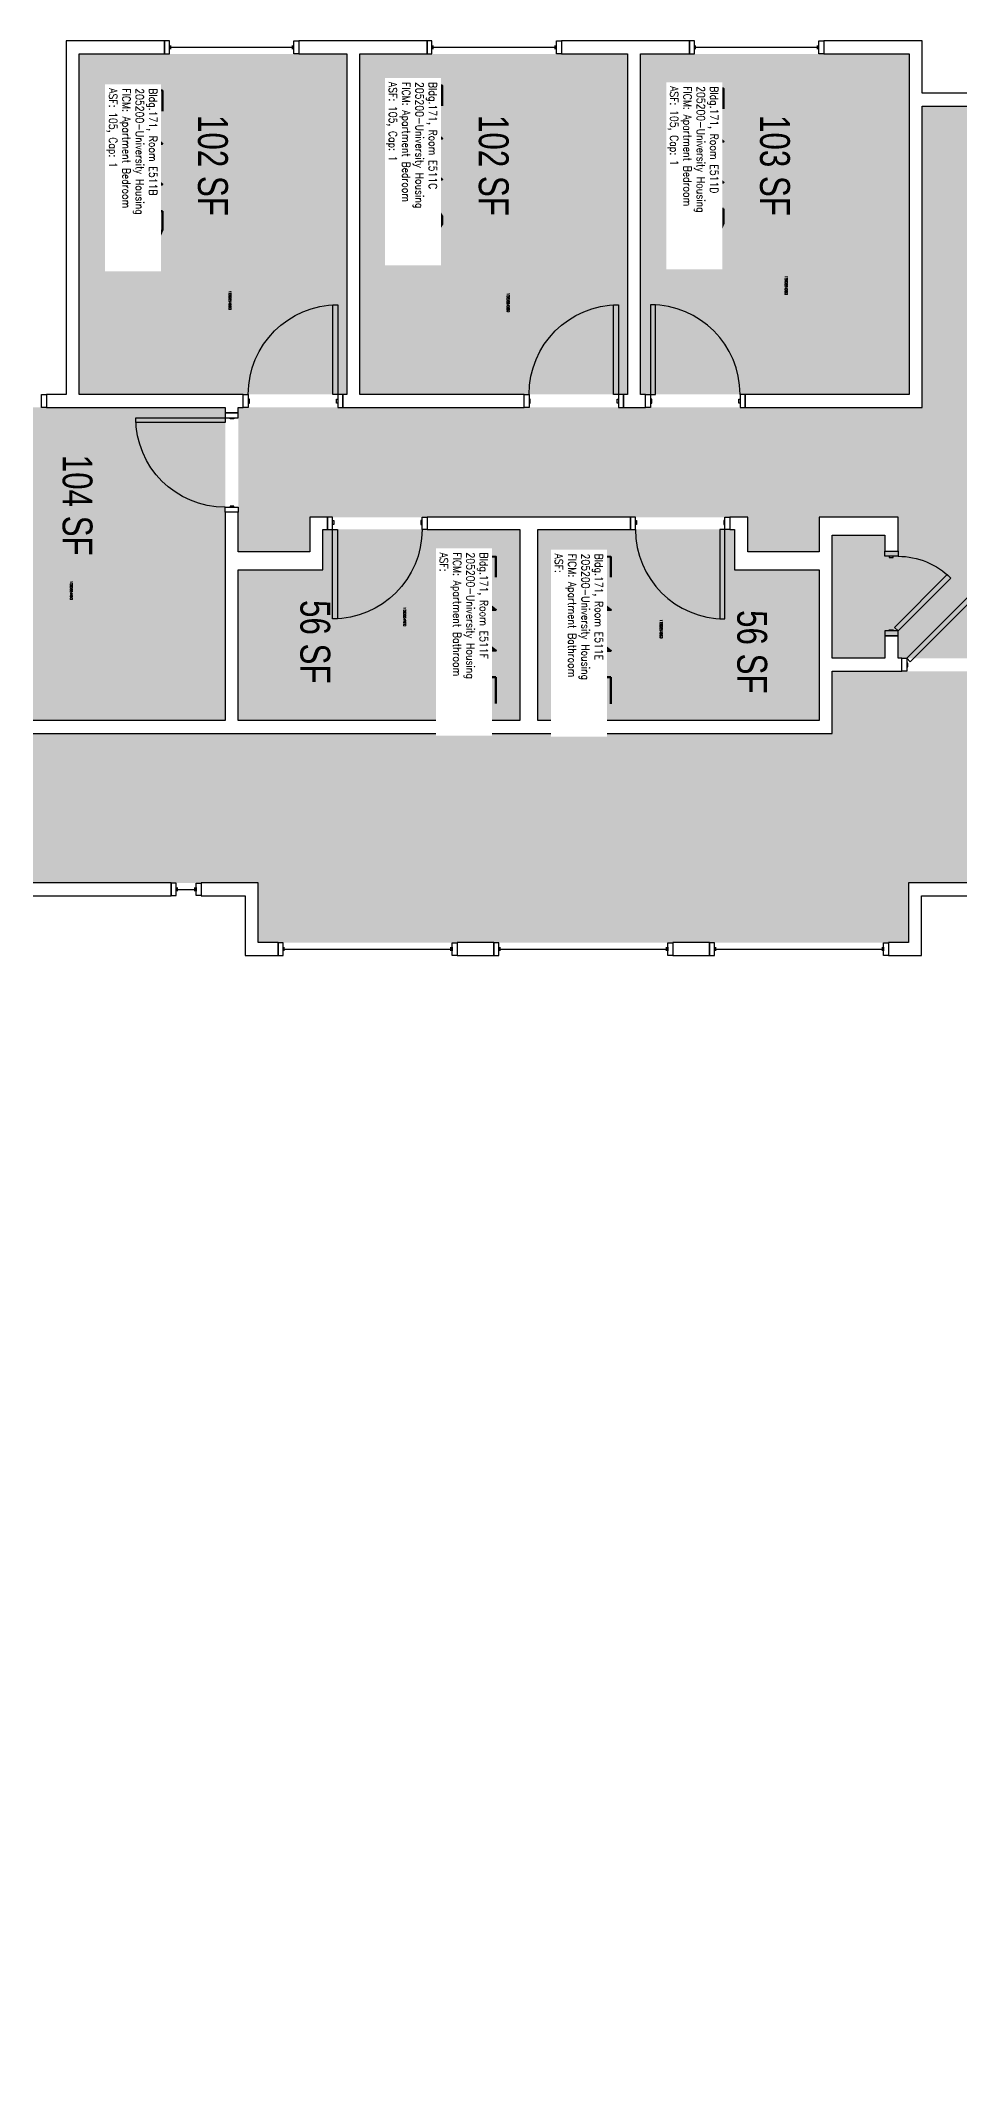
# Model space of a CAD drawing. Header units: inches. Extents: x 9163 to 12690, y -254 to 1288.
# Drawn here: x 11631 to 12000, y 466 to 1288 of the extents above; entities that cross this region are included whole.
import ezdxf
from ezdxf.enums import TextEntityAlignment as Align

# ---------------------------------------------------------------- set-up
doc = ezdxf.new("R2010")
doc.units = ezdxf.units.IN
doc.header["$LTSCALE"] = 48
doc.header["$MEASUREMENT"] = 0
for name, color, linetype in [('A-DOOR', 2, 'Continuous'), ('A-GLAZ', 1, 'Continuous'), ('A-IDEN-RNUM', 7, 'Continuous'), ('A-IDEN-SNUM', 4, 'Continuous'), ('A-IDEN-VNUM', 4, 'Continuous'), ('A-WALL', 5, 'Continuous'), ('AREA-TEXT', 3, 'Continuous'), ('Rooms-Category-Color', 7, 'Continuous'), ('Rooms-College-Color', 7, 'Continuous'), ('Rooms-Department-Color', 7, 'Continuous'), ('Rooms-Division-Color', 7, 'Continuous'), ('Rooms-Information', 7, 'Continuous')]:
    doc.layers.add(name, color=color, linetype=linetype)
doc.styles.add('AREA', font='arial.ttf', dxfattribs={"width": 0.75, "height": 12})
doc.styles.add('ROOMSNUMBER', font='txt.shx', dxfattribs={"height": 0.03})
doc.styles.add('ROOMVNUMBER', font='simplex.shx', dxfattribs={"width": 0.85})

msp = doc.modelspace()

# ---------------------------------------------------------------- hatches: boundary and pattern name
h = msp.add_hatch()
h.set_pattern_fill('ANSI31', color=256, style=0)
h.set_pattern_definition([(45, (11521.60127, 1660.34839), (-0.088388348, 0.088388348), [])])
h.paths.add_polyline_path([(11853.07, 1076.4), (11911.81, 1076.4), (11911.81, 1067.19), (11853.07, 1067.19)], flags=9)
at = {"layer": 'Rooms-Category-Color', "true_color": 0x728ef3}
for points in [[(11753.71, 1282.26), (11646.08, 1282.26), (11646.08, 1145.51), (11753.72, 1145.52), (11753.72, 1281.81)], [(11758.96, 1282.26), (11866.58, 1282.26), (11866.6, 1145.52), (11758.96, 1145.51), (11758.97, 1281.81)], [(11871.83, 1282.26), (11979.83, 1282.26), (11979.83, 1145.51), (11871.83, 1145.51), (11871.85, 1281.81)], [(12120.58, 1144.63), (12036.44, 1144.63), (12036.44, 1039.51), (11975.31, 1039.51), (11975.31, 1048.46), (11970.06, 1048.46), (11970.06, 1039.51), (11948.87, 1039.51), (11948.87, 1088.88), (11970.06, 1088.88), (11970.06, 1082.46), (11975.31, 1082.46), (11975.31, 1096.13), (11943.62, 1096.13), (11943.62, 1082.26), (11914.87, 1082.26), (11914.87, 1096.13), (11738.83, 1096.13), (11738.83, 1082.26), (11710.08, 1082.26), (11710.08, 1140.26), (11985.08, 1140.26), (11985.08, 1261.26), (12120.58, 1261.26)], [(11586.1, 1014.51), (11586.08, 1140.26), (11704.83, 1140.26), (11704.83, 1014.51)], [(11744.1, 1091.26), (11823.22, 1091.26), (11823.22, 1014.51), (11710.1, 1014.51), (11710.08, 1075.01), (11744.08, 1075.01)], [(11830.49, 1014.51), (11943.62, 1014.51), (11943.62, 1075.01), (11909.62, 1075.01), (11909.62, 1091.26), (11830.47, 1091.26)]]:
    msp.add_hatch(color=171, dxfattribs=at).paths.add_polyline_path(points)
at = {"layer": 'Rooms-Category-Color', "true_color": 0xadadad}
msp.add_hatch(color=253, dxfattribs=at).paths.add_polyline_path([(11567.83, 967.26), (11573.08, 967.26), (11573.08, 955.26), (11586.08, 955.26), (11586.08, 949.26), (11718.14, 949.26), (11718.14, 925.25), (11979.46, 925.25), (11979.46, 949.26), (12351.33, 949.26), (12351.33, 915.16), (12326.33, 915.16), (12326.33, 856.04), (12351.33, 856.04), (12351.33, 233.63), (12411.33, 233.63), (12411.33, 271.26), (12411.33, 837.54), (12436.33, 837.54), (12436.33, 919.86), (12411.33, 919.86), (12411.33, 1009.26), (12297.55, 1009.26), (12297.55, 1034.26), (12215.23, 1034.26), (12215.23, 1009.26), (12031.19, 1009.26), (12031.19, 1034.26), (11948.87, 1034.26), (11948.87, 1009.26), (11567.83, 1009.26)])
at = {"layer": 'Rooms-College-Color', "true_color": 0xadadad}
for points in [[(11753.71, 1282.26), (11646.08, 1282.26), (11646.08, 1145.51), (11753.72, 1145.52), (11753.72, 1281.81)], [(11758.96, 1282.26), (11866.58, 1282.26), (11866.6, 1145.52), (11758.96, 1145.51), (11758.97, 1281.81)], [(11871.83, 1282.26), (11979.83, 1282.26), (11979.83, 1145.51), (11871.83, 1145.51), (11871.85, 1281.81)], [(12120.58, 1144.63), (12036.44, 1144.63), (12036.44, 1039.51), (11975.31, 1039.51), (11975.31, 1048.46), (11970.06, 1048.46), (11970.06, 1039.51), (11948.87, 1039.51), (11948.87, 1088.88), (11970.06, 1088.88), (11970.06, 1082.46), (11975.31, 1082.46), (11975.31, 1096.13), (11943.62, 1096.13), (11943.62, 1082.26), (11914.87, 1082.26), (11914.87, 1096.13), (11738.83, 1096.13), (11738.83, 1082.26), (11710.08, 1082.26), (11710.08, 1140.26), (11985.08, 1140.26), (11985.08, 1261.26), (12120.58, 1261.26)], [(11586.1, 1014.51), (11586.08, 1140.26), (11704.83, 1140.26), (11704.83, 1014.51)], [(11744.1, 1091.26), (11823.22, 1091.26), (11823.22, 1014.51), (11710.1, 1014.51), (11710.08, 1075.01), (11744.08, 1075.01)], [(11830.49, 1014.51), (11943.62, 1014.51), (11943.62, 1075.01), (11909.62, 1075.01), (11909.62, 1091.26), (11830.47, 1091.26)], [(11567.83, 967.26), (11573.08, 967.26), (11573.08, 955.26), (11586.08, 955.26), (11586.08, 949.26), (11718.14, 949.26), (11718.14, 925.25), (11979.46, 925.25), (11979.46, 949.26), (12351.33, 949.26), (12351.33, 915.16), (12326.33, 915.16), (12326.33, 856.04), (12351.33, 856.04), (12351.33, 233.63), (12411.33, 233.63), (12411.33, 271.26), (12411.33, 837.54), (12436.33, 837.54), (12436.33, 919.86), (12411.33, 919.86), (12411.33, 1009.26), (12297.55, 1009.26), (12297.55, 1034.26), (12215.23, 1034.26), (12215.23, 1009.26), (12031.19, 1009.26), (12031.19, 1034.26), (11948.87, 1034.26), (11948.87, 1009.26), (11567.83, 1009.26)]]:
    msp.add_hatch(color=253, dxfattribs=at).paths.add_polyline_path(points)
at = {"layer": 'Rooms-Department-Color', "true_color": 0x604aed}
for points in [[(11753.71, 1282.26), (11646.08, 1282.26), (11646.08, 1145.51), (11753.72, 1145.52), (11753.72, 1281.81)], [(11758.96, 1282.26), (11866.58, 1282.26), (11866.6, 1145.52), (11758.96, 1145.51), (11758.97, 1281.81)], [(11871.83, 1282.26), (11979.83, 1282.26), (11979.83, 1145.51), (11871.83, 1145.51), (11871.85, 1281.81)], [(12120.58, 1144.63), (12036.44, 1144.63), (12036.44, 1039.51), (11975.31, 1039.51), (11975.31, 1048.46), (11970.06, 1048.46), (11970.06, 1039.51), (11948.87, 1039.51), (11948.87, 1088.88), (11970.06, 1088.88), (11970.06, 1082.46), (11975.31, 1082.46), (11975.31, 1096.13), (11943.62, 1096.13), (11943.62, 1082.26), (11914.87, 1082.26), (11914.87, 1096.13), (11738.83, 1096.13), (11738.83, 1082.26), (11710.08, 1082.26), (11710.08, 1140.26), (11985.08, 1140.26), (11985.08, 1261.26), (12120.58, 1261.26)], [(11586.1, 1014.51), (11586.08, 1140.26), (11704.83, 1140.26), (11704.83, 1014.51)], [(11744.1, 1091.26), (11823.22, 1091.26), (11823.22, 1014.51), (11710.1, 1014.51), (11710.08, 1075.01), (11744.08, 1075.01)], [(11830.49, 1014.51), (11943.62, 1014.51), (11943.62, 1075.01), (11909.62, 1075.01), (11909.62, 1091.26), (11830.47, 1091.26)]]:
    msp.add_hatch(color=173, dxfattribs=at).paths.add_polyline_path(points)
at = {"layer": 'Rooms-Department-Color', "true_color": 0xacacac}
msp.add_hatch(color=253, dxfattribs=at).paths.add_polyline_path([(11567.83, 967.26), (11573.08, 967.26), (11573.08, 955.26), (11586.08, 955.26), (11586.08, 949.26), (11718.14, 949.26), (11718.14, 925.25), (11979.46, 925.25), (11979.46, 949.26), (12351.33, 949.26), (12351.33, 915.16), (12326.33, 915.16), (12326.33, 856.04), (12351.33, 856.04), (12351.33, 233.63), (12411.33, 233.63), (12411.33, 271.26), (12411.33, 837.54), (12436.33, 837.54), (12436.33, 919.86), (12411.33, 919.86), (12411.33, 1009.26), (12297.55, 1009.26), (12297.55, 1034.26), (12215.23, 1034.26), (12215.23, 1009.26), (12031.19, 1009.26), (12031.19, 1034.26), (11948.87, 1034.26), (11948.87, 1009.26), (11567.83, 1009.26)])
at = {"layer": 'Rooms-Division-Color', "true_color": 0x604aed}
for points in [[(11753.71, 1282.26), (11646.08, 1282.26), (11646.08, 1145.51), (11753.72, 1145.52), (11753.72, 1281.81)], [(11758.96, 1282.26), (11866.58, 1282.26), (11866.6, 1145.52), (11758.96, 1145.51), (11758.97, 1281.81)], [(11871.83, 1282.26), (11979.83, 1282.26), (11979.83, 1145.51), (11871.83, 1145.51), (11871.85, 1281.81)], [(12120.58, 1144.63), (12036.44, 1144.63), (12036.44, 1039.51), (11975.31, 1039.51), (11975.31, 1048.46), (11970.06, 1048.46), (11970.06, 1039.51), (11948.87, 1039.51), (11948.87, 1088.88), (11970.06, 1088.88), (11970.06, 1082.46), (11975.31, 1082.46), (11975.31, 1096.13), (11943.62, 1096.13), (11943.62, 1082.26), (11914.87, 1082.26), (11914.87, 1096.13), (11738.83, 1096.13), (11738.83, 1082.26), (11710.08, 1082.26), (11710.08, 1140.26), (11985.08, 1140.26), (11985.08, 1261.26), (12120.58, 1261.26)], [(11586.1, 1014.51), (11586.08, 1140.26), (11704.83, 1140.26), (11704.83, 1014.51)], [(11744.1, 1091.26), (11823.22, 1091.26), (11823.22, 1014.51), (11710.1, 1014.51), (11710.08, 1075.01), (11744.08, 1075.01)], [(11830.49, 1014.51), (11943.62, 1014.51), (11943.62, 1075.01), (11909.62, 1075.01), (11909.62, 1091.26), (11830.47, 1091.26)]]:
    msp.add_hatch(color=173, dxfattribs=at).paths.add_polyline_path(points)
at = {"layer": 'Rooms-Division-Color', "true_color": 0xadadad}
msp.add_hatch(color=253, dxfattribs=at).paths.add_polyline_path([(11567.83, 967.26), (11573.08, 967.26), (11573.08, 955.26), (11586.08, 955.26), (11586.08, 949.26), (11718.14, 949.26), (11718.14, 925.25), (11979.46, 925.25), (11979.46, 949.26), (12351.33, 949.26), (12351.33, 915.16), (12326.33, 915.16), (12326.33, 856.04), (12351.33, 856.04), (12351.33, 233.63), (12411.33, 233.63), (12411.33, 271.26), (12411.33, 837.54), (12436.33, 837.54), (12436.33, 919.86), (12411.33, 919.86), (12411.33, 1009.26), (12297.55, 1009.26), (12297.55, 1034.26), (12215.23, 1034.26), (12215.23, 1009.26), (12031.19, 1009.26), (12031.19, 1034.26), (11948.87, 1034.26), (11948.87, 1009.26), (11567.83, 1009.26)])

# ---------------------------------------------------------------- linework, layer by layer
at = {"layer": 'A-DOOR'}
for points in [[(11750.08, 1145.51), (11748.08, 1145.51), (11748.08, 1181.51), (11750.08, 1181.51)], [(11862.96, 1145.51), (11860.96, 1145.51), (11860.96, 1181.51), (11862.96, 1181.51)], [(11875.83, 1145.51), (11877.83, 1145.51), (11877.83, 1181.51), (11875.83, 1181.51)], [(11714.08, 1140.26), (11712.08, 1140.26), (11712.08, 1145.51), (11714.08, 1145.51)], [(11714.08, 1142.01), (11714.58, 1142.01), (11714.58, 1143.51), (11714.08, 1143.51)], [(11750.08, 1142.01), (11749.58, 1142.01), (11749.58, 1143.51), (11750.08, 1143.51)], [(11750.08, 1140.26), (11752.08, 1140.26), (11752.08, 1145.51), (11750.08, 1145.51)], [(11826.96, 1140.26), (11824.96, 1140.26), (11824.96, 1145.51), (11826.96, 1145.51)], [(11826.96, 1142.01), (11827.46, 1142.01), (11827.46, 1143.51), (11826.96, 1143.51)], [(11862.96, 1142.01), (11862.46, 1142.01), (11862.46, 1143.51), (11862.96, 1143.51)], [(11862.96, 1140.26), (11864.96, 1140.26), (11864.96, 1145.51), (11862.96, 1145.51)], [(11875.83, 1140.26), (11873.83, 1140.26), (11873.83, 1145.51), (11875.83, 1145.51)], [(11875.83, 1142.01), (11876.33, 1142.01), (11876.33, 1143.51), (11875.83, 1143.51)], [(11911.83, 1142.01), (11911.33, 1142.01), (11911.33, 1143.51), (11911.83, 1143.51)], [(11911.83, 1140.26), (11913.83, 1140.26), (11913.83, 1145.51), (11911.83, 1145.51)], [(11704.83, 1136.13), (11704.83, 1134.13), (11668.83, 1134.13), (11668.83, 1136.13)], [(11710.08, 1136.13), (11710.08, 1138.13), (11704.83, 1138.13), (11704.83, 1136.13)], [(11708.33, 1136.13), (11708.33, 1135.63), (11706.83, 1135.63), (11706.83, 1136.13)], [(11708.33, 1100.13), (11708.33, 1100.63), (11706.83, 1100.63), (11706.83, 1100.13)], [(11710.08, 1100.13), (11710.08, 1098.13), (11704.83, 1098.13), (11704.83, 1100.13)], [(11747.97, 1096.13), (11745.97, 1096.13), (11745.97, 1091.26), (11747.97, 1091.26)], [(11747.97, 1094.76), (11748.47, 1094.76), (11748.47, 1093.26), (11747.97, 1093.26)], [(11783.97, 1094.76), (11783.47, 1094.76), (11783.47, 1093.26), (11783.97, 1093.26)], [(11783.97, 1096.13), (11785.97, 1096.13), (11785.97, 1091.26), (11783.97, 1091.26)], [(11869.72, 1096.13), (11867.72, 1096.13), (11867.72, 1091.26), (11869.72, 1091.26)], [(11869.72, 1094.76), (11870.22, 1094.76), (11870.22, 1093.26), (11869.72, 1093.26)], [(11905.72, 1094.76), (11905.22, 1094.76), (11905.22, 1093.26), (11905.72, 1093.26)], [(11905.72, 1096.13), (11907.72, 1096.13), (11907.72, 1091.26), (11905.72, 1091.26)], [(11747.97, 1091.26), (11749.97, 1091.26), (11749.97, 1055.26), (11747.97, 1055.26)], [(11905.72, 1091.26), (11903.72, 1091.26), (11903.72, 1055.26), (11905.72, 1055.26)], [(11970.06, 1080.46), (11970.06, 1082.46), (11975.31, 1082.46), (11975.31, 1080.46)], [(11971.81, 1080.46), (11971.81, 1079.96), (11973.31, 1079.96), (11973.31, 1080.46)], [(11975.31, 1050.46), (11973.9, 1051.87), (11995.11, 1073.08), (11996.53, 1071.67)], [(11978.8, 1039.51), (11980.22, 1038.09), (12005.67, 1063.55), (12004.26, 1064.96)], [(11970.06, 1050.46), (11970.06, 1048.46), (11975.31, 1048.46), (11975.31, 1050.46)], [(11971.81, 1050.46), (11971.81, 1050.96), (11973.31, 1050.96), (11973.31, 1050.46)], [(11978.8, 1034.26), (11976.8, 1034.26), (11976.8, 1039.51), (11978.8, 1039.51)], [(11978.8, 1036.01), (11979.3, 1036.01), (11979.3, 1037.51), (11978.8, 1037.51)]]:
    msp.add_lwpolyline(points, close=True, dxfattribs=at)
at = {"layer": 'A-DOOR', "extrusion": (0, 0, -1)}
for centre, radius, start, end in [((-11750.08, 1145.51), 36, 0, 90), ((-11862.96, 1145.51), 36, 0, 90), ((-11704.83, 1136.13), 36, 270, 0), ((-11747.97, 1091.26), 36, 180, 270), ((-11975.31, 1050.46), 30, 90, 135)]:
    msp.add_arc(centre, radius, start, end, dxfattribs=at)
at = {"layer": 'A-DOOR'}
for centre, start, end in [((11875.83, 1145.51), 0, 90), ((11905.72, 1091.26), 180, 270)]:
    msp.add_arc(centre, 36, start, end, dxfattribs=at)
at = {"layer": 'A-GLAZ'}
for p, q in [((11682.93, 1284.13), (11682.93, 1285.63)), ((11731.93, 1284.88), (11682.93, 1284.88)), ((11731.93, 1284.13), (11731.93, 1285.63)), ((11788.46, 1284.13), (11788.46, 1285.63)), ((11837.46, 1284.88), (11788.46, 1284.88)), ((11837.46, 1284.13), (11837.46, 1285.63)), ((11893.93, 1284.13), (11893.93, 1285.63)), ((11942.93, 1284.88), (11893.93, 1284.88)), ((11942.93, 1284.13), (11942.93, 1285.63)), ((11685.16, 949.13), (11683.16, 949.13)), ((11683.16, 949.13), (11683.16, 944.13)), ((11685.16, 944.13), (11685.16, 949.13)), ((11685.16, 945.88), (11685.16, 947.38)), ((11685.66, 945.88), (11685.66, 947.38)), ((11685.66, 946.63), (11692.66, 946.63)), ((11692.66, 945.88), (11692.66, 947.38)), ((11693.16, 949.13), (11695.16, 949.13)), ((11693.16, 944.13), (11693.16, 949.13)), ((11693.16, 947.38), (11693.16, 945.88)), ((11695.16, 949.13), (11695.16, 944.13)), ((11683.16, 944.13), (11685.16, 944.13)), ((11695.16, 944.13), (11693.16, 944.13)), ((11728.07, 925.13), (11726.07, 925.13)), ((11726.07, 925.13), (11726.07, 920.13)), ((11726.07, 920.13), (11728.07, 920.13)), ((11728.07, 920.13), (11728.07, 925.13)), ((11728.07, 921.88), (11728.07, 923.38)), ((11728.57, 921.88), (11728.57, 923.38)), ((11728.57, 922.63), (11795.57, 922.63)), ((11795.57, 921.88), (11795.57, 923.38)), ((11796.07, 925.13), (11798.07, 925.13)), ((11796.07, 920.13), (11796.07, 925.13)), ((11796.07, 923.38), (11796.07, 921.88)), ((11798.07, 920.13), (11796.07, 920.13)), ((11798.07, 925.13), (11798.07, 920.13)), ((11814.8, 925.13), (11812.8, 925.13)), ((11812.8, 925.13), (11812.8, 920.13)), ((11812.8, 920.13), (11814.8, 920.13)), ((11814.8, 920.13), (11814.8, 925.13)), ((11814.8, 921.88), (11814.8, 923.38)), ((11815.3, 921.88), (11815.3, 923.38)), ((11815.3, 922.63), (11882.3, 922.63)), ((11882.3, 921.88), (11882.3, 923.38)), ((11882.8, 925.13), (11884.8, 925.13)), ((11882.8, 920.13), (11882.8, 925.13)), ((11882.8, 923.38), (11882.8, 921.88)), ((11884.8, 920.13), (11882.8, 920.13)), ((11884.8, 925.13), (11884.8, 920.13)), ((11901.53, 925.13), (11899.53, 925.13)), ((11899.53, 925.13), (11899.53, 920.13)), ((11899.53, 920.13), (11901.53, 920.13)), ((11901.53, 920.13), (11901.53, 925.13)), ((11901.53, 921.88), (11901.53, 923.38)), ((11902.03, 921.88), (11902.03, 923.38)), ((11902.03, 922.63), (11969.03, 922.63)), ((11969.03, 921.88), (11969.03, 923.38)), ((11969.53, 925.13), (11971.53, 925.13)), ((11969.53, 920.13), (11969.53, 925.13)), ((11969.53, 923.38), (11969.53, 921.88)), ((11971.53, 920.13), (11969.53, 920.13)), ((11971.53, 925.13), (11971.53, 920.13))]:
    msp.add_line(p, q, dxfattribs=at)
for points in [[(11682.43, 1287.51), (11680.43, 1287.51), (11680.43, 1282.26), (11682.43, 1282.26)], [(11732.43, 1287.51), (11734.43, 1287.51), (11734.43, 1282.26), (11732.43, 1282.26)], [(11787.96, 1287.51), (11785.96, 1287.51), (11785.96, 1282.26), (11787.96, 1282.26)], [(11837.96, 1287.51), (11839.96, 1287.51), (11839.96, 1282.26), (11837.96, 1282.26)], [(11893.43, 1287.51), (11891.43, 1287.51), (11891.43, 1282.26), (11893.43, 1282.26)], [(11943.43, 1287.51), (11945.43, 1287.51), (11945.43, 1282.26), (11943.43, 1282.26)], [(11630.96, 1145.51), (11632.96, 1145.51), (11632.96, 1140.26), (11630.96, 1140.26)]]:
    msp.add_lwpolyline(points, close=True, dxfattribs=at)
at = {"layer": 'A-WALL'}
for p, q in [((11640.83, 1287.51), (11640.83, 1145.51)), ((11680.43, 1287.51), (11640.83, 1287.51)), ((11646.08, 1145.51), (11646.08, 1282.26)), ((11646.08, 1282.26), (11680.43, 1282.26)), ((11680.43, 1282.26), (11680.43, 1287.51)), ((11734.43, 1287.51), (11734.43, 1282.26)), ((11785.96, 1287.51), (11734.43, 1287.51)), ((11734.43, 1282.26), (11753.71, 1282.26)), ((11753.71, 1282.26), (11753.71, 1145.51)), ((11758.96, 1145.51), (11758.96, 1282.26)), ((11758.96, 1282.26), (11785.96, 1282.26)), ((11785.96, 1282.26), (11785.96, 1287.51)), ((11891.43, 1287.51), (11839.96, 1287.51)), ((11839.96, 1287.51), (11839.96, 1282.26)), ((11839.96, 1282.26), (11866.58, 1282.26)), ((11866.58, 1282.26), (11866.58, 1145.51)), ((11871.83, 1282.26), (11891.43, 1282.26)), ((11871.83, 1145.51), (11871.83, 1282.26)), ((11891.43, 1282.26), (11891.43, 1287.51)), ((11985.08, 1287.51), (11945.43, 1287.51)), ((11945.43, 1287.51), (11945.43, 1282.26)), ((11945.43, 1282.26), (11979.83, 1282.26)), ((11979.83, 1282.26), (11979.83, 1145.51)), ((11985.08, 1266.51), (11985.08, 1287.51)), ((12016.47, 1266.51), (11985.08, 1266.51)), ((11985.08, 1140.26), (11985.08, 1261.26)), ((11985.08, 1261.26), (12016.47, 1261.26)), ((11640.83, 1145.51), (11632.96, 1145.51)), ((11632.96, 1145.51), (11632.96, 1140.26)), ((11712.08, 1145.51), (11646.08, 1145.51)), ((11712.08, 1140.26), (11712.08, 1145.51)), ((11753.71, 1145.51), (11752.08, 1145.51)), ((11752.08, 1145.51), (11752.08, 1140.26)), ((11824.96, 1145.51), (11758.96, 1145.51)), ((11824.96, 1140.26), (11824.96, 1145.51)), ((11866.58, 1145.51), (11864.96, 1145.51)), ((11864.96, 1145.51), (11864.96, 1140.26)), ((11873.83, 1145.51), (11871.83, 1145.51)), ((11873.83, 1140.26), (11873.83, 1145.51)), ((11979.83, 1145.51), (11913.83, 1145.51)), ((11913.83, 1145.51), (11913.83, 1140.26)), ((11632.96, 1140.26), (11641.46, 1140.26)), ((11641.46, 1140.26), (11704.83, 1140.26)), ((11704.83, 1140.26), (11704.83, 1138.13)), ((11704.83, 1138.13), (11710.08, 1138.13)), ((11710.08, 1140.26), (11712.08, 1140.26)), ((11710.08, 1138.13), (11710.08, 1140.26)), ((11752.08, 1140.26), (11824.96, 1140.26)), ((11864.96, 1140.26), (11873.83, 1140.26)), ((11913.83, 1140.26), (11985.08, 1140.26)), ((11710.08, 1098.13), (11704.83, 1098.13)), ((11704.83, 1098.13), (11704.83, 1095.51)), ((11704.83, 1095.51), (11704.83, 1014.51)), ((11710.08, 1095.51), (11710.08, 1098.13)), ((11710.08, 1082.26), (11710.08, 1095.51)), ((11745.97, 1096.13), (11738.83, 1096.13)), ((11738.83, 1096.13), (11738.83, 1082.26)), ((11745.97, 1091.26), (11745.97, 1096.13)), ((11867.72, 1096.13), (11785.97, 1096.13)), ((11785.97, 1096.13), (11785.97, 1091.26)), ((11867.72, 1091.26), (11867.72, 1096.13)), ((11914.87, 1096.13), (11907.72, 1096.13)), ((11907.72, 1096.13), (11907.72, 1091.26)), ((11914.87, 1082.26), (11914.87, 1096.13)), ((11975.31, 1096.13), (11943.62, 1096.13)), ((11943.62, 1096.13), (11943.62, 1082.26)), ((11975.31, 1082.46), (11975.31, 1096.13)), ((11744.08, 1091.26), (11745.97, 1091.26)), ((11744.08, 1075.01), (11744.08, 1091.26)), ((11785.97, 1091.26), (11823.22, 1091.26)), ((11823.22, 1091.26), (11823.22, 1014.51)), ((11830.47, 1091.26), (11867.72, 1091.26)), ((11830.47, 1014.51), (11830.47, 1091.26)), ((11907.72, 1091.26), (11909.62, 1091.26)), ((11909.62, 1091.26), (11909.62, 1075.01)), ((11948.87, 1088.88), (11970.06, 1088.88)), ((11948.87, 1039.51), (11948.87, 1088.88)), ((11970.06, 1088.88), (11970.06, 1082.46)), ((11738.83, 1082.26), (11710.08, 1082.26)), ((11943.62, 1082.26), (11914.87, 1082.26)), ((11970.06, 1082.46), (11975.31, 1082.46)), ((11710.08, 1014.51), (11710.08, 1075.01)), ((11710.08, 1075.01), (11744.08, 1075.01)), ((11909.62, 1075.01), (11943.62, 1075.01)), ((11943.62, 1075.01), (11943.62, 1014.51)), ((11975.31, 1048.46), (11970.06, 1048.46)), ((11970.06, 1048.46), (11970.06, 1039.51)), ((11975.31, 1039.51), (11975.31, 1048.46)), ((11970.06, 1039.51), (11948.87, 1039.51)), ((11976.8, 1039.51), (11975.31, 1039.51)), ((11976.8, 1034.26), (11976.8, 1039.51)), ((11948.87, 1034.26), (11976.8, 1034.26)), ((11948.87, 1009.26), (11948.87, 1034.26)), ((11704.83, 1014.51), (11586.08, 1014.51)), ((11823.22, 1014.51), (11710.08, 1014.51)), ((11943.62, 1014.51), (11830.47, 1014.51)), ((11580.83, 1009.26), (11709.46, 1009.26)), ((11709.46, 1009.26), (11948.87, 1009.26)), ((11683.16, 949.26), (11586.71, 949.26)), ((11683.16, 944.01), (11683.16, 949.26)), ((11718.14, 949.26), (11695.16, 949.26)), ((11695.16, 949.26), (11695.16, 944.01)), ((11718.14, 925.26), (11718.14, 949.26)), ((11979.46, 949.26), (11979.46, 925.26)), ((12343.97, 949.26), (11979.46, 949.26)), ((11586.71, 944.01), (11683.16, 944.01)), ((11695.16, 944.01), (11712.89, 944.01)), ((11712.89, 944.01), (11712.89, 920.01)), ((11984.71, 920.01), (11984.71, 944.01)), ((11984.71, 944.01), (12343.97, 944.01)), ((11712.89, 920.01), (11726.07, 920.01)), ((11726.07, 925.26), (11718.14, 925.26)), ((11726.07, 920.01), (11726.07, 925.26)), ((11812.8, 925.26), (11798.07, 925.26)), ((11798.07, 925.26), (11798.07, 920.01)), ((11798.07, 920.01), (11812.8, 920.01)), ((11812.8, 920.01), (11812.8, 925.26)), ((11899.53, 925.26), (11884.8, 925.26)), ((11884.8, 925.26), (11884.8, 920.01)), ((11884.8, 920.01), (11899.53, 920.01)), ((11899.53, 920.01), (11899.53, 925.26)), ((11979.46, 925.26), (11971.53, 925.26)), ((11971.53, 925.26), (11971.53, 920.01)), ((11971.53, 920.01), (11984.71, 920.01))]:
    msp.add_line(p, q, dxfattribs=at)

# ---------------------------------------------------------------- texts
at = {"layer": 'A-IDEN-RNUM', "style": 'ROOMSNUMBER', "width": 0.85}
for s, p in [('0511-D0', (11930.37, 1189.29)), ('0511-B0', (11706.74, 1183.33)), ('0511-C0', (11818.56, 1182.35)), ('0511-A0', (11642.98, 1066.73)), ('0511-F0', (11776.97, 1056.2)), ('0511-E0', (11880.07, 1051.2))]:
    msp.add_text(s, height=1, rotation=270, dxfattribs=at).set_placement(p, align=Align.MIDDLE_CENTER)
at = {"layer": 'A-IDEN-SNUM', "style": 'ROOMSNUMBER', "width": 0.85}
for s, p in [('1710E511D0', (11930.37, 1189.29)), ('1710E511B0', (11706.74, 1183.33)), ('1710E511C0', (11818.56, 1182.35)), ('1710E511A0', (11642.98, 1066.73)), ('1710E511F0', (11776.97, 1056.2)), ('1710E511E0', (11880.07, 1051.2))]:
    msp.add_text(s, height=1, rotation=270, dxfattribs=at).set_placement(p, align=Align.MIDDLE_CENTER)
at = {"layer": 'A-IDEN-VNUM', "style": 'ROOMVNUMBER', "width": 0.85}
for s, p in [('511B', (11668.31, 1238.42)), ('511C', (11780.84, 1240.48)), ('511D', (11893.93, 1239.26)), ('511F', (11802.4, 1052.41)), ('511E', (11848.65, 1051.94))]:
    msp.add_text(s, height=22.5, rotation=270, dxfattribs=at).set_placement(p, align=Align.MIDDLE_CENTER)
at = {"layer": 'AREA-TEXT', "style": 'AREA', "width": 0.75}
for s, p in [('102 SF', (11699.9, 1237.45)), ('102 SF', (11812.78, 1237.45)), ('103 SF', (11925.84, 1237.44)), ('104 SF', (11645.46, 1100.95)), ('56 SF', (11741.04, 1046.09)), ('56 SF', (11916.69, 1042.06))]:
    msp.add_text(s, height=12, rotation=270, dxfattribs=at).set_placement(p, align=Align.MIDDLE_CENTER)

# ---------------------------------------------------------------- next in the draw order: texts
at = {"layer": 'Rooms-Information', "char_height": 3.2143, "width": 72, "attachment_point": 7, "rotation": 270, "style": 'ROOMVNUMBER', "bg_fill": 3, "box_fill_scale": 1.5, "bg_fill_color": 256, "bg_fill_true_color": 13158600, "bg_fill_transparency": 0}
for s, insert in [('Bldg.171, Room E511B^M^J205200-University Housing^M^JFICM: Apartment Bedroom^M^JASF: 105, Cap: 1', (11657.06, 1268.47)), ('Bldg.171, Room E511C^M^J205200-University Housing^M^JFICM: Apartment Bedroom^M^JASF: 105, Cap: 1', (11769.59, 1270.99)), ('Bldg.171, Room E511D^M^J205200-University Housing^M^JFICM: Apartment Bedroom^M^JASF: 105, Cap: 1', (11882.68, 1269.31)), ('Bldg.171, Room E511F^M^J205200-University Housing^M^JFICM: Apartment Bathroom^M^JASF: ', (11791.15, 1082.01)), ('Bldg.171, Room E511E^M^J205200-University Housing^M^JFICM: Apartment Bathroom^M^JASF: ', (11837.4, 1081.54))]:
    msp.add_mtext(s, dxfattribs=dict(at, insert=insert))

doc.saveas('drawing.dxf')
